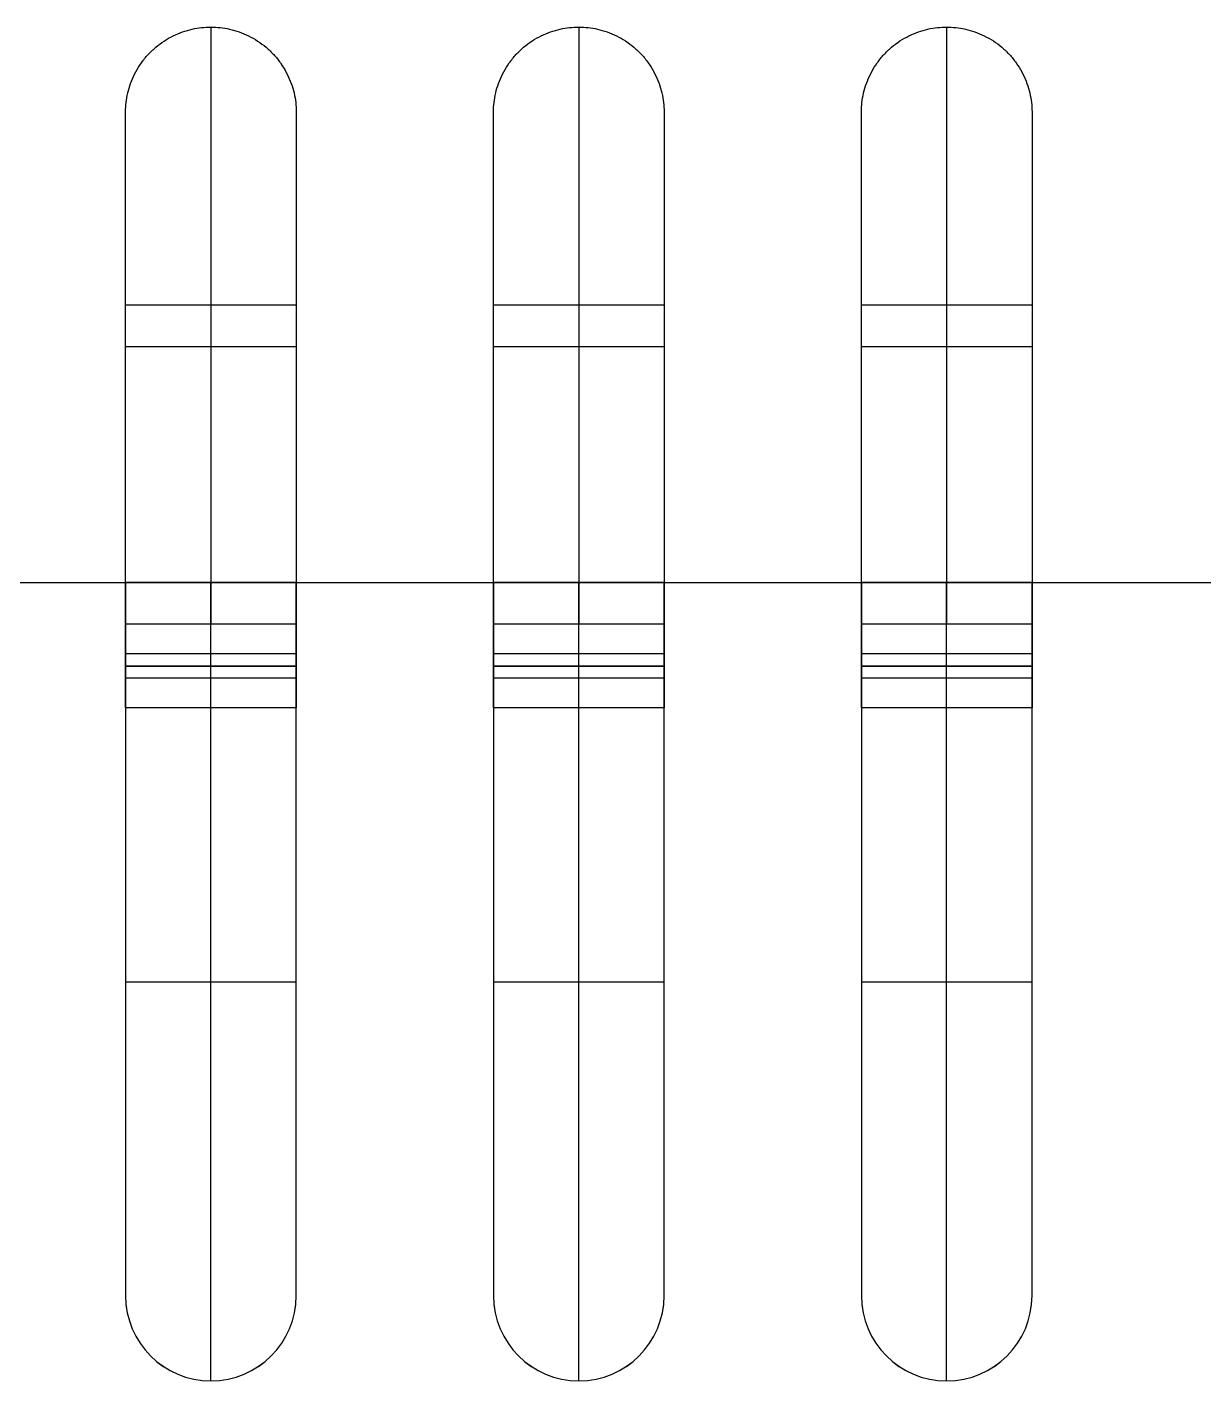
# Model space of a CAD drawing. Header units: millimetres. Extents: x 1.2 to 41.2, y 0.2 to 23.9.
# Drawn here: x 29.048 to 30.456, y 7.077 to 8.698 of the extents above; entities that cross this region are included whole.
import ezdxf

# ---------------------------------------------------------------- set-up
doc = ezdxf.new("R2010")
doc.units = ezdxf.units.MM
doc.layers.add('图层04', color=96, linetype='Continuous', true_color=0x007f00)
doc.layers.add('默认', color=18, linetype='Continuous', true_color=0x000000)

msp = doc.modelspace()

# ---------------------------------------------------------------- linework, layer by layer
at = {"layer": '图层04'}
for points in [[(27.086, 8.0327, 1.6431), (30.586, 8.0327, 1.6431), (34.086, 8.0327, 1.6431)], [(27.086, 8.0327, 2.0472), (30.586, 8.0327, 2.0472), (34.086, 8.0327, 2.0472)], [(27.086, 8.0327, 1.8451), (30.586, 8.0327, 1.8451), (34.086, 8.0327, 1.8451)]]:
    msp.add_open_spline(points, degree=2, dxfattribs=at)
at = {"layer": '默认'}
for p, q in [((29.1655, 7.9327, 1.6504), (29.1655, 8.0327, 1.6504)), ((29.1655, 8.0327, 2.0972), (29.1655, 7.9327, 2.0972)), ((29.3699, 8.0327, 1.6504), (29.3699, 7.9327, 1.6504)), ((29.3699, 7.9327, 2.0972), (29.3699, 8.0327, 2.0972)), ((29.6059, 7.9327, 1.6504), (29.6059, 8.0327, 1.6504)), ((29.6059, 8.0327, 2.0972), (29.6059, 7.9327, 2.0972)), ((29.8102, 8.0327, 1.6504), (29.8102, 7.9327, 1.6504)), ((29.8102, 7.9327, 2.0972), (29.8102, 8.0327, 2.0972)), ((30.0463, 7.9327, 1.6504), (30.0463, 8.0327, 1.6504)), ((30.0463, 8.0327, 2.0972), (30.0463, 7.9327, 2.0972)), ((30.2506, 8.0327, 1.6504), (30.2506, 7.9327, 1.6504)), ((30.2506, 7.9327, 2.0972), (30.2506, 8.0327, 2.0972)), ((29.1655, 7.9827, 1.6004), (29.1655, 7.9828, 1.7004)), ((29.1655, 7.9827, 2.1472), (29.1655, 7.9827, 2.0472)), ((29.3699, 7.9827, 1.7004), (29.3699, 7.9827, 1.6004)), ((29.3699, 7.9827, 2.0472), (29.3699, 7.9827, 2.1472)), ((29.6059, 7.9827, 1.6004), (29.6059, 7.9828, 1.7004)), ((29.6059, 7.9827, 2.1472), (29.6059, 7.9827, 2.0472)), ((29.8102, 7.9827, 1.7004), (29.8102, 7.9827, 1.6004)), ((29.8102, 7.9827, 2.0472), (29.8102, 7.9827, 2.1472)), ((30.0463, 7.9827, 1.6004), (30.0463, 7.9828, 1.7004)), ((30.0463, 7.9827, 2.1472), (30.0463, 7.9827, 2.0472)), ((30.2506, 7.9827, 1.7004), (30.2506, 7.9827, 1.6004)), ((30.2506, 7.9827, 2.0472), (30.2506, 7.9827, 2.1472))]:
    msp.add_line(p, q, dxfattribs=at)
for points in [[(29.1655, 8.0327, 2.0472), (29.1655, 8.3141, 2.0472), (29.1655, 8.5955, 2.0472), (29.1655, 8.6977, 2.0472), (29.2677, 8.6977, 2.0472), (29.3699, 8.6977, 2.0472), (29.3699, 8.5955, 2.0472), (29.3699, 8.3141, 2.0472), (29.3699, 8.0327, 2.0472)], [(29.1655, 8.0327, 2.1472), (29.1655, 8.3141, 2.1472), (29.1655, 8.5955, 2.1472), (29.1655, 8.6977, 2.1472), (29.2677, 8.6977, 2.1472), (29.3699, 8.6977, 2.1472), (29.3699, 8.5955, 2.1472), (29.3699, 8.3141, 2.1472), (29.3699, 8.0327, 2.1472)], [(29.1655, 8.0327, 2.0972), (29.1655, 8.3141, 2.0972), (29.1655, 8.5955, 2.0972), (29.1655, 8.6977, 2.0972), (29.2677, 8.6977, 2.0972), (29.3699, 8.6977, 2.0972), (29.3699, 8.5955, 2.0972), (29.3699, 8.3141, 2.0972), (29.3699, 8.0327, 2.0972)], [(29.6059, 8.0327, 2.0472), (29.6059, 8.3141, 2.0472), (29.6059, 8.5955, 2.0472), (29.6059, 8.6977, 2.0472), (29.7081, 8.6977, 2.0472), (29.8102, 8.6977, 2.0472), (29.8102, 8.5955, 2.0472), (29.8102, 8.3141, 2.0472), (29.8102, 8.0327, 2.0472)], [(29.6059, 8.0327, 2.1472), (29.6059, 8.3141, 2.1472), (29.6059, 8.5955, 2.1472), (29.6059, 8.6977, 2.1472), (29.7081, 8.6977, 2.1472), (29.8102, 8.6977, 2.1472), (29.8102, 8.5955, 2.1472), (29.8102, 8.3141, 2.1472), (29.8102, 8.0327, 2.1472)], [(29.6059, 8.0327, 2.0972), (29.6059, 8.3141, 2.0972), (29.6059, 8.5955, 2.0972), (29.6059, 8.6977, 2.0972), (29.7081, 8.6977, 2.0972), (29.8102, 8.6977, 2.0972), (29.8102, 8.5955, 2.0972), (29.8102, 8.3141, 2.0972), (29.8102, 8.0327, 2.0972)], [(30.0463, 8.0327, 2.0472), (30.0463, 8.3141, 2.0472), (30.0463, 8.5955, 2.0472), (30.0463, 8.6977, 2.0472), (30.1484, 8.6977, 2.0472), (30.2506, 8.6977, 2.0472), (30.2506, 8.5955, 2.0472), (30.2506, 8.3141, 2.0472), (30.2506, 8.0327, 2.0472)], [(30.0463, 8.0327, 2.1472), (30.0463, 8.3141, 2.1472), (30.0463, 8.5955, 2.1472), (30.0463, 8.6977, 2.1472), (30.1484, 8.6977, 2.1472), (30.2506, 8.6977, 2.1472), (30.2506, 8.5955, 2.1472), (30.2506, 8.3141, 2.1472), (30.2506, 8.0327, 2.1472)], [(30.0463, 8.0327, 2.0972), (30.0463, 8.3141, 2.0972), (30.0463, 8.5955, 2.0972), (30.0463, 8.6977, 2.0972), (30.1484, 8.6977, 2.0972), (30.2506, 8.6977, 2.0972), (30.2506, 8.5955, 2.0972), (30.2506, 8.3141, 2.0972), (30.2506, 8.0327, 2.0972)]]:
    msp.add_rational_spline(points, [1, 1, 1, 0.707106781186, 1, 0.707106781186, 1, 1, 1], degree=2, knots=[0, 0, 0, 0.562778, 0.562778, 0.723265, 0.723265, 0.883753, 0.883753, 1.446531, 1.446531, 1.446531], dxfattribs=at)
for points, degree in [([(29.2677, 8.6977, 2.0472), (29.2677, 8.3652, 2.0472), (29.2677, 8.0327, 2.0472)], 2), ([(29.2677, 8.6977, 2.1472), (29.2677, 8.3402, 2.1472), (29.2677, 7.9827, 2.1472)], 2), ([(29.2677, 8.6977, 2.0472), (29.2677, 8.6977, 2.0972), (29.2677, 8.6977, 2.1472)], 2), ([(29.7081, 8.6977, 2.0472), (29.7081, 8.3652, 2.0472), (29.7081, 8.0327, 2.0472)], 2), ([(29.7081, 8.6977, 2.1472), (29.7081, 8.3402, 2.1472), (29.7081, 7.9827, 2.1472)], 2), ([(29.7081, 8.6977, 2.0472), (29.7081, 8.6977, 2.0972), (29.7081, 8.6977, 2.1472)], 2), ([(30.1484, 8.6977, 2.0472), (30.1484, 8.3652, 2.0472), (30.1484, 8.0327, 2.0472)], 2), ([(30.1484, 8.6977, 2.1472), (30.1484, 8.3402, 2.1472), (30.1484, 7.9827, 2.1472)], 2), ([(30.1484, 8.6977, 2.0472), (30.1484, 8.6977, 2.0972), (30.1484, 8.6977, 2.1472)], 2), ([(29.1655, 8.5955, 2.0472), (29.1655, 8.5955, 2.0972), (29.1655, 8.5955, 2.1472)], 2), ([(29.3699, 8.5955, 2.0472), (29.3699, 8.5955, 2.0972), (29.3699, 8.5955, 2.1472)], 2), ([(29.6059, 8.5955, 2.0472), (29.6059, 8.5955, 2.0972), (29.6059, 8.5955, 2.1472)], 2), ([(29.8102, 8.5955, 2.0472), (29.8102, 8.5955, 2.0972), (29.8102, 8.5955, 2.1472)], 2), ([(30.0463, 8.5955, 2.0472), (30.0463, 8.5955, 2.0972), (30.0463, 8.5955, 2.1472)], 2), ([(30.2506, 8.5955, 2.0472), (30.2506, 8.5955, 2.0972), (30.2506, 8.5955, 2.1472)], 2), ([(29.1655, 8.3652, 2.0472), (29.2677, 8.3652, 2.0472), (29.3699, 8.3652, 2.0472)], 2), ([(29.6059, 8.3652, 2.0472), (29.7081, 8.3652, 2.0472), (29.8102, 8.3652, 2.0472)], 2), ([(30.0463, 8.3652, 2.0472), (30.1484, 8.3652, 2.0472), (30.2506, 8.3652, 2.0472)], 2), ([(29.1655, 8.3152, 2.1472), (29.2677, 8.3152, 2.1472), (29.3699, 8.3152, 2.1472)], 2), ([(29.6059, 8.3152, 2.1472), (29.7081, 8.3152, 2.1472), (29.8102, 8.3152, 2.1472)], 2), ([(30.0463, 8.3152, 2.1472), (30.1484, 8.3152, 2.1472), (30.2506, 8.3152, 2.1472)], 2), ([(29.1655, 8.0327, 1.6004), (29.1655, 8.0327, 1.6504), (29.1655, 8.0327, 1.7004)], 2), ([(29.1655, 8.0327, 2.0472), (29.2677, 8.0327, 2.0472), (29.3699, 8.0327, 2.0472)], 2), ([(29.3699, 8.0327, 1.6004), (29.2677, 8.0327, 1.6004), (29.1655, 8.0327, 1.6004)], 2), ([(29.1655, 8.0327, 1.6004), (29.1655, 7.9994, 1.6004), (29.1655, 7.9661, 1.6004), (29.1655, 7.9327, 1.6004)], 3), ([(29.1655, 8.0327, 1.7004), (29.1655, 8.0327, 1.8738), (29.1655, 8.0327, 2.0472)], 2), ([(29.1655, 8.0327, 2.0472), (29.1655, 7.9827, 2.0472), (29.1655, 7.9327, 2.0472)], 2), ([(29.1655, 7.9327, 1.7004), (29.1655, 7.9827, 1.7004), (29.1655, 8.0327, 1.7004)], 2), ([(29.1655, 8.0327, 2.1472), (29.1655, 8.0327, 2.0972), (29.1655, 8.0327, 2.0472)], 2), ([(29.1655, 7.9827, 2.1472), (29.1655, 8.0077, 2.1472), (29.1655, 8.0327, 2.1472)], 2), ([(29.1655, 8.0327, 1.8238), (29.2677, 8.0327, 1.8238), (29.3699, 8.0327, 1.8238)], 2), ([(29.1655, 8.0327, 1.8738), (29.1655, 7.9827, 1.8738), (29.1655, 7.9327, 1.8738)], 2), ([(29.2677, 7.0769, 1.6006), (29.2677, 7.5548, 1.6005), (29.2677, 8.0327, 1.6004)], 2), ([(29.2677, 8.0327, 2.0472), (29.2677, 8.0327, 1.8238), (29.2677, 8.0327, 1.6004)], 2), ([(29.3699, 8.0327, 1.7004), (29.3699, 8.0327, 1.6504), (29.3699, 8.0327, 1.6004)], 2), ([(29.3699, 8.0327, 2.1472), (29.3699, 8.0077, 2.1472), (29.3699, 7.9827, 2.1472)], 2), ([(29.3699, 8.0327, 2.0472), (29.3699, 8.0327, 1.8738), (29.3699, 8.0327, 1.7004)], 2), ([(29.3699, 8.0327, 1.7004), (29.3699, 7.9827, 1.7004), (29.3699, 7.9327, 1.7004)], 2), ([(29.3699, 7.9327, 2.0472), (29.3699, 7.9827, 2.0472), (29.3699, 8.0327, 2.0472)], 2), ([(29.3699, 8.0327, 2.0472), (29.3699, 8.0327, 2.0972), (29.3699, 8.0327, 2.1472)], 2), ([(29.3699, 7.9327, 1.6004), (29.3699, 7.9661, 1.6004), (29.3699, 7.9994, 1.6004), (29.3699, 8.0327, 1.6004)], 3), ([(29.3699, 8.0327, 1.8738), (29.3699, 7.9827, 1.8738), (29.3699, 7.9327, 1.8738)], 2), ([(29.6059, 8.0327, 1.6004), (29.6059, 8.0327, 1.6504), (29.6059, 8.0327, 1.7004)], 2), ([(29.6059, 8.0327, 2.0472), (29.7081, 8.0327, 2.0472), (29.8102, 8.0327, 2.0472)], 2), ([(29.8102, 8.0327, 1.6004), (29.7081, 8.0327, 1.6004), (29.6059, 8.0327, 1.6004)], 2), ([(29.6059, 8.0327, 1.6004), (29.6059, 7.9994, 1.6004), (29.6059, 7.9661, 1.6004), (29.6059, 7.9327, 1.6004)], 3), ([(29.6059, 8.0327, 1.7004), (29.6059, 8.0327, 1.8738), (29.6059, 8.0327, 2.0472)], 2), ([(29.6059, 8.0327, 2.0472), (29.6059, 7.9827, 2.0472), (29.6059, 7.9327, 2.0472)], 2), ([(29.6059, 7.9327, 1.7004), (29.6059, 7.9827, 1.7004), (29.6059, 8.0327, 1.7004)], 2), ([(29.6059, 8.0327, 2.1472), (29.6059, 8.0327, 2.0972), (29.6059, 8.0327, 2.0472)], 2), ([(29.6059, 7.9827, 2.1472), (29.6059, 8.0077, 2.1472), (29.6059, 8.0327, 2.1472)], 2), ([(29.6059, 8.0327, 1.8238), (29.7081, 8.0327, 1.8238), (29.8102, 8.0327, 1.8238)], 2), ([(29.6059, 8.0327, 1.8738), (29.6059, 7.9827, 1.8738), (29.6059, 7.9327, 1.8738)], 2), ([(29.7081, 7.0769, 1.6006), (29.7081, 7.5548, 1.6005), (29.7081, 8.0327, 1.6004)], 2), ([(29.7081, 8.0327, 2.0472), (29.7081, 8.0327, 1.8238), (29.7081, 8.0327, 1.6004)], 2), ([(29.8102, 8.0327, 1.7004), (29.8102, 8.0327, 1.6504), (29.8102, 8.0327, 1.6004)], 2), ([(29.8102, 8.0327, 2.1472), (29.8102, 8.0077, 2.1472), (29.8102, 7.9827, 2.1472)], 2), ([(29.8102, 8.0327, 2.0472), (29.8102, 8.0327, 1.8738), (29.8102, 8.0327, 1.7004)], 2), ([(29.8102, 8.0327, 1.7004), (29.8102, 7.9827, 1.7004), (29.8102, 7.9327, 1.7004)], 2), ([(29.8102, 7.9327, 2.0472), (29.8102, 7.9827, 2.0472), (29.8102, 8.0327, 2.0472)], 2), ([(29.8102, 8.0327, 2.0472), (29.8102, 8.0327, 2.0972), (29.8102, 8.0327, 2.1472)], 2), ([(29.8102, 7.9327, 1.6004), (29.8102, 7.9661, 1.6004), (29.8102, 7.9994, 1.6004), (29.8102, 8.0327, 1.6004)], 3), ([(29.8102, 8.0327, 1.8738), (29.8102, 7.9827, 1.8738), (29.8102, 7.9327, 1.8738)], 2), ([(30.0463, 8.0327, 1.6004), (30.0463, 8.0327, 1.6504), (30.0463, 8.0327, 1.7004)], 2), ([(30.0463, 8.0327, 2.0472), (30.1484, 8.0327, 2.0472), (30.2506, 8.0327, 2.0472)], 2), ([(30.2506, 8.0327, 1.6004), (30.1484, 8.0327, 1.6004), (30.0463, 8.0327, 1.6004)], 2), ([(30.0463, 8.0327, 1.6004), (30.0463, 7.9994, 1.6004), (30.0463, 7.9661, 1.6004), (30.0463, 7.9327, 1.6004)], 3), ([(30.0463, 8.0327, 1.7004), (30.0463, 8.0327, 1.8738), (30.0463, 8.0327, 2.0472)], 2), ([(30.0463, 8.0327, 2.0472), (30.0463, 7.9827, 2.0472), (30.0463, 7.9327, 2.0472)], 2), ([(30.0463, 7.9327, 1.7004), (30.0463, 7.9827, 1.7004), (30.0463, 8.0327, 1.7004)], 2), ([(30.0463, 8.0327, 2.1472), (30.0463, 8.0327, 2.0972), (30.0463, 8.0327, 2.0472)], 2), ([(30.0463, 7.9827, 2.1472), (30.0463, 8.0077, 2.1472), (30.0463, 8.0327, 2.1472)], 2), ([(30.0463, 8.0327, 1.8238), (30.1484, 8.0327, 1.8238), (30.2506, 8.0327, 1.8238)], 2), ([(30.0463, 8.0327, 1.8738), (30.0463, 7.9827, 1.8738), (30.0463, 7.9327, 1.8738)], 2), ([(30.1484, 7.0769, 1.6006), (30.1484, 7.5548, 1.6005), (30.1484, 8.0327, 1.6004)], 2), ([(30.1484, 8.0327, 2.0472), (30.1484, 8.0327, 1.8238), (30.1484, 8.0327, 1.6004)], 2), ([(30.2506, 8.0327, 1.7004), (30.2506, 8.0327, 1.6504), (30.2506, 8.0327, 1.6004)], 2), ([(30.2506, 8.0327, 2.1472), (30.2506, 8.0077, 2.1472), (30.2506, 7.9827, 2.1472)], 2), ([(30.2506, 8.0327, 2.0472), (30.2506, 8.0327, 1.8738), (30.2506, 8.0327, 1.7004)], 2), ([(30.2506, 8.0327, 1.7004), (30.2506, 7.9827, 1.7004), (30.2506, 7.9327, 1.7004)], 2), ([(30.2506, 7.9327, 2.0472), (30.2506, 7.9827, 2.0472), (30.2506, 8.0327, 2.0472)], 2), ([(30.2506, 8.0327, 2.0472), (30.2506, 8.0327, 2.0972), (30.2506, 8.0327, 2.1472)], 2), ([(30.2506, 7.9327, 1.6004), (30.2506, 7.9661, 1.6004), (30.2506, 7.9994, 1.6004), (30.2506, 8.0327, 1.6004)], 3), ([(30.2506, 8.0327, 1.8738), (30.2506, 7.9827, 1.8738), (30.2506, 7.9327, 1.8738)], 2), ([(29.3699, 7.9827, 2.1472), (29.2677, 7.9827, 2.1472), (29.1655, 7.9827, 2.1472)], 2), ([(29.1655, 7.9827, 1.7004), (29.1655, 7.9827, 1.8738), (29.1655, 7.9827, 2.0472)], 2), ([(29.3699, 7.9827, 2.0472), (29.3699, 7.9827, 1.8738), (29.3699, 7.9827, 1.7004)], 2), ([(29.8102, 7.9827, 2.1472), (29.7081, 7.9827, 2.1472), (29.6059, 7.9827, 2.1472)], 2), ([(29.6059, 7.9827, 1.7004), (29.6059, 7.9827, 1.8738), (29.6059, 7.9827, 2.0472)], 2), ([(29.8102, 7.9827, 2.0472), (29.8102, 7.9827, 1.8738), (29.8102, 7.9827, 1.7004)], 2), ([(30.2506, 7.9827, 2.1472), (30.1484, 7.9827, 2.1472), (30.0463, 7.9827, 2.1472)], 2), ([(30.0463, 7.9827, 1.7004), (30.0463, 7.9827, 1.8738), (30.0463, 7.9827, 2.0472)], 2), ([(30.2506, 7.9827, 2.0472), (30.2506, 7.9827, 1.8738), (30.2506, 7.9827, 1.7004)], 2), ([(29.3699, 7.9474, 2.1325), (29.2677, 7.9474, 2.1325), (29.1655, 7.9474, 2.1325)], 2), ([(29.8102, 7.9474, 2.1325), (29.7081, 7.9474, 2.1325), (29.6059, 7.9474, 2.1325)], 2), ([(30.2506, 7.9474, 2.1325), (30.1484, 7.9474, 2.1325), (30.0463, 7.9474, 2.1325)], 2), ([(29.1655, 7.9327, 2.0472), (29.1655, 7.9327, 2.0722), (29.1655, 7.9327, 2.0972)], 2), ([(29.1655, 7.9327, 1.7004), (29.1655, 7.9327, 1.7254), (29.1655, 7.9327, 1.7504)], 2), ([(29.1655, 7.9327, 1.7004), (29.1655, 7.9161, 1.7004), (29.1655, 7.8994, 1.7004), (29.1655, 7.8827, 1.7004)], 3), ([(29.1655, 7.9327, 1.7004), (29.1655, 7.9327, 1.6504), (29.1655, 7.9327, 1.6004)], 2), ([(29.3699, 7.9327, 2.0972), (29.2677, 7.9327, 2.0972), (29.1655, 7.9327, 2.0972)], 2), ([(29.3699, 7.9327, 1.7504), (29.2677, 7.9327, 1.7504), (29.1655, 7.9327, 1.7504)], 2), ([(29.1655, 7.9327, 1.7504), (29.1655, 7.9327, 1.8988), (29.1655, 7.9327, 2.0472)], 2), ([(29.1655, 7.9327, 1.8738), (29.2677, 7.9327, 1.8738), (29.3699, 7.9327, 1.8738)], 2), ([(29.2677, 7.9327, 2.0972), (29.2677, 7.9327, 1.9238), (29.2677, 7.9327, 1.7504)], 2), ([(29.3699, 7.9327, 2.0472), (29.3699, 7.9327, 1.8988), (29.3699, 7.9327, 1.7504)], 2), ([(29.3699, 7.9327, 1.6004), (29.3699, 7.9327, 1.6504), (29.3699, 7.9327, 1.7004)], 2), ([(29.3699, 7.9327, 2.0972), (29.3699, 7.9327, 2.0722), (29.3699, 7.9327, 2.0472)], 2), ([(29.3699, 7.8827, 1.7004), (29.3699, 7.8994, 1.7004), (29.3699, 7.9161, 1.7004), (29.3699, 7.9327, 1.7004)], 3), ([(29.3699, 7.9327, 1.7504), (29.3699, 7.9327, 1.7254), (29.3699, 7.9327, 1.7004)], 2), ([(29.6059, 7.9327, 2.0472), (29.6059, 7.9327, 2.0722), (29.6059, 7.9327, 2.0972)], 2), ([(29.6059, 7.9327, 1.7004), (29.6059, 7.9327, 1.7254), (29.6059, 7.9327, 1.7504)], 2), ([(29.6059, 7.9327, 1.7004), (29.6059, 7.9161, 1.7004), (29.6059, 7.8994, 1.7004), (29.6059, 7.8827, 1.7004)], 3), ([(29.6059, 7.9327, 1.7004), (29.6059, 7.9327, 1.6504), (29.6059, 7.9327, 1.6004)], 2), ([(29.8102, 7.9327, 2.0972), (29.7081, 7.9327, 2.0972), (29.6059, 7.9327, 2.0972)], 2), ([(29.8102, 7.9327, 1.7504), (29.7081, 7.9327, 1.7504), (29.6059, 7.9327, 1.7504)], 2), ([(29.6059, 7.9327, 1.7504), (29.6059, 7.9327, 1.8988), (29.6059, 7.9327, 2.0472)], 2), ([(29.6059, 7.9327, 1.8738), (29.7081, 7.9327, 1.8738), (29.8102, 7.9327, 1.8738)], 2), ([(29.7081, 7.9327, 2.0972), (29.7081, 7.9327, 1.9238), (29.7081, 7.9327, 1.7504)], 2), ([(29.8102, 7.9327, 2.0472), (29.8102, 7.9327, 1.8988), (29.8102, 7.9327, 1.7504)], 2), ([(29.8102, 7.9327, 1.6004), (29.8102, 7.9327, 1.6504), (29.8102, 7.9327, 1.7004)], 2), ([(29.8102, 7.9327, 2.0972), (29.8102, 7.9327, 2.0722), (29.8102, 7.9327, 2.0472)], 2), ([(29.8102, 7.8827, 1.7004), (29.8102, 7.8994, 1.7004), (29.8102, 7.9161, 1.7004), (29.8102, 7.9327, 1.7004)], 3), ([(29.8102, 7.9327, 1.7504), (29.8102, 7.9327, 1.7254), (29.8102, 7.9327, 1.7004)], 2), ([(30.0463, 7.9327, 2.0472), (30.0463, 7.9327, 2.0722), (30.0463, 7.9327, 2.0972)], 2), ([(30.0463, 7.9327, 1.7004), (30.0463, 7.9327, 1.7254), (30.0463, 7.9327, 1.7504)], 2), ([(30.0463, 7.9327, 1.7004), (30.0463, 7.9161, 1.7004), (30.0463, 7.8994, 1.7004), (30.0463, 7.8827, 1.7004)], 3), ([(30.0463, 7.9327, 1.7004), (30.0463, 7.9327, 1.6504), (30.0463, 7.9327, 1.6004)], 2), ([(30.2506, 7.9327, 2.0972), (30.1484, 7.9327, 2.0972), (30.0463, 7.9327, 2.0972)], 2), ([(30.2506, 7.9327, 1.7504), (30.1484, 7.9327, 1.7504), (30.0463, 7.9327, 1.7504)], 2), ([(30.0463, 7.9327, 1.7504), (30.0463, 7.9327, 1.8988), (30.0463, 7.9327, 2.0472)], 2), ([(30.0463, 7.9327, 1.8738), (30.1484, 7.9327, 1.8738), (30.2506, 7.9327, 1.8738)], 2), ([(30.1484, 7.9327, 2.0972), (30.1484, 7.9327, 1.9238), (30.1484, 7.9327, 1.7504)], 2), ([(30.2506, 7.9327, 2.0472), (30.2506, 7.9327, 1.8988), (30.2506, 7.9327, 1.7504)], 2), ([(30.2506, 7.9327, 1.6004), (30.2506, 7.9327, 1.6504), (30.2506, 7.9327, 1.7004)], 2), ([(30.2506, 7.9327, 2.0972), (30.2506, 7.9327, 2.0722), (30.2506, 7.9327, 2.0472)], 2), ([(30.2506, 7.8827, 1.7004), (30.2506, 7.8994, 1.7004), (30.2506, 7.9161, 1.7004), (30.2506, 7.9327, 1.7004)], 3), ([(30.2506, 7.9327, 1.7504), (30.2506, 7.9327, 1.7254), (30.2506, 7.9327, 1.7004)], 2), ([(29.3699, 7.9181, 1.715), (29.2677, 7.9181, 1.715), (29.1655, 7.9181, 1.715)], 2), ([(29.8102, 7.9181, 1.715), (29.7081, 7.9181, 1.715), (29.6059, 7.9181, 1.715)], 2), ([(30.2506, 7.9181, 1.715), (30.1484, 7.9181, 1.715), (30.0463, 7.9181, 1.715)], 2), ([(29.3699, 7.8827, 1.7004), (29.2677, 7.8827, 1.7004), (29.1655, 7.8827, 1.7004)], 2), ([(29.2677, 7.0769, 1.7006), (29.2677, 7.4798, 1.7005), (29.2677, 7.8827, 1.7004)], 2), ([(29.8102, 7.8827, 1.7004), (29.7081, 7.8827, 1.7004), (29.6059, 7.8827, 1.7004)], 2), ([(29.7081, 7.0769, 1.7006), (29.7081, 7.4798, 1.7005), (29.7081, 7.8827, 1.7004)], 2), ([(30.2506, 7.8827, 1.7004), (30.1484, 7.8827, 1.7004), (30.0463, 7.8827, 1.7004)], 2), ([(30.1484, 7.0769, 1.7006), (30.1484, 7.4798, 1.7005), (30.1484, 7.8827, 1.7004)], 2), ([(29.1655, 7.5548, 1.6005), (29.2677, 7.5548, 1.6005), (29.3699, 7.5548, 1.6005)], 2), ([(29.1655, 7.5548, 1.7005), (29.2677, 7.5548, 1.7005), (29.3699, 7.5548, 1.7005)], 2), ([(29.6059, 7.5548, 1.6005), (29.7081, 7.5548, 1.6005), (29.8102, 7.5548, 1.6005)], 2), ([(29.6059, 7.5548, 1.7005), (29.7081, 7.5548, 1.7005), (29.8102, 7.5548, 1.7005)], 2), ([(30.0463, 7.5548, 1.6005), (30.1484, 7.5548, 1.6005), (30.2506, 7.5548, 1.6005)], 2), ([(30.0463, 7.5548, 1.7005), (30.1484, 7.5548, 1.7005), (30.2506, 7.5548, 1.7005)], 2), ([(29.1655, 7.179, 1.6005), (29.1655, 7.1791, 1.6505), (29.1655, 7.1791, 1.7005)], 2), ([(29.3699, 7.179, 1.6005), (29.3699, 7.1791, 1.6505), (29.3699, 7.1791, 1.7005)], 2), ([(29.6059, 7.179, 1.6005), (29.6059, 7.1791, 1.6505), (29.6059, 7.1791, 1.7005)], 2), ([(29.8102, 7.179, 1.6005), (29.8102, 7.1791, 1.6505), (29.8102, 7.1791, 1.7005)], 2), ([(30.0463, 7.179, 1.6005), (30.0463, 7.1791, 1.6505), (30.0463, 7.1791, 1.7005)], 2), ([(30.2506, 7.179, 1.6005), (30.2506, 7.1791, 1.6505), (30.2506, 7.1791, 1.7005)], 2), ([(29.2677, 7.0769, 1.6006), (29.2677, 7.0769, 1.6506), (29.2677, 7.0769, 1.7006)], 2), ([(29.7081, 7.0769, 1.6006), (29.7081, 7.0769, 1.6506), (29.7081, 7.0769, 1.7006)], 2), ([(30.1484, 7.0769, 1.6006), (30.1484, 7.0769, 1.6506), (30.1484, 7.0769, 1.7006)], 2)]:
    msp.add_open_spline(points, degree=degree, dxfattribs=at)
at = {"layer": '默认', "extrusion": (-1, -9.23706e-13, 1.49214e-12)}
msp.add_rational_spline([(29.1655, 7.9327, 2.0972), (29.1655, 7.9327, 2.1472), (29.1655, 7.9827, 2.1472)], [1, 0.707106781186, 1], degree=2, dxfattribs=at)
at = {"layer": '默认', "extrusion": (-1, 1.80491e-25, 1.56319e-12)}
msp.add_rational_spline([(29.2677, 7.9327, 2.0972), (29.2677, 7.9327, 2.1472), (29.2677, 7.9827, 2.1472)], [1, 0.707106781186, 1], degree=2, dxfattribs=at)
at = {"layer": '默认', "extrusion": (-1, -8.52651e-13, 1.42109e-12)}
for points in [[(29.3699, 7.9827, 2.1472), (29.3699, 7.9327, 2.1472), (29.3699, 7.9327, 2.0972)], [(29.8102, 7.9827, 2.1472), (29.8102, 7.9327, 2.1472), (29.8102, 7.9327, 2.0972)]]:
    msp.add_rational_spline(points, [1, 0.707106781186, 1], degree=2, dxfattribs=at)
at = {"layer": '默认', "extrusion": (-1, -9.9476e-13, 1.56319e-12)}
msp.add_rational_spline([(29.6059, 7.9327, 2.0972), (29.6059, 7.9327, 2.1472), (29.6059, 7.9827, 2.1472)], [1, 0.707106781186, 1], degree=2, dxfattribs=at)
at = {"layer": '默认', "extrusion": (-1, 2.13163e-13, 1.35003e-12)}
msp.add_rational_spline([(29.7081, 7.9327, 2.0972), (29.7081, 7.9327, 2.1472), (29.7081, 7.9827, 2.1472)], [1, 0.707106781186, 1], degree=2, dxfattribs=at)
at = {"layer": '默认', "extrusion": (-1, -7.10543e-13, 1.27898e-12)}
msp.add_rational_spline([(30.0463, 7.9327, 2.0972), (30.0463, 7.9327, 2.1472), (30.0463, 7.9827, 2.1472)], [1, 0.707106781186, 1], degree=2, dxfattribs=at)
at = {"layer": '默认', "extrusion": (-1, 1.42109e-13, 1.42109e-12)}
msp.add_rational_spline([(30.1484, 7.9327, 2.0972), (30.1484, 7.9327, 2.1472), (30.1484, 7.9827, 2.1472)], [1, 0.707106781186, 1], degree=2, dxfattribs=at)
at = {"layer": '默认', "extrusion": (-1, -1.20792e-12, 1.77636e-12)}
msp.add_rational_spline([(30.2506, 7.9827, 2.1472), (30.2506, 7.9327, 2.1472), (30.2506, 7.9327, 2.0972)], [1, 0.707106781186, 1], degree=2, dxfattribs=at)
at = {"layer": '默认', "extrusion": (-9.4928e-10, -0.000220476, -1)}
for points in [[(29.1655, 7.9327, 1.6004), (29.1655, 7.6815, 1.6004), (29.1655, 7.4303, 1.6005), (29.1655, 7.179, 1.6005), (29.1655, 7.1226, 1.6006), (29.2113, 7.0769, 1.6006), (29.2677, 7.0769, 1.6006), (29.3241, 7.0769, 1.6006), (29.3699, 7.1226, 1.6006), (29.3699, 7.179, 1.6005), (29.3699, 7.4303, 1.6005), (29.3699, 7.6815, 1.6004), (29.3699, 7.9327, 1.6004)], [(29.6059, 7.9327, 1.6004), (29.6059, 7.6815, 1.6004), (29.6059, 7.4303, 1.6005), (29.6059, 7.179, 1.6005), (29.6059, 7.1226, 1.6006), (29.6516, 7.0769, 1.6006), (29.7081, 7.0769, 1.6006), (29.7645, 7.0769, 1.6006), (29.8102, 7.1226, 1.6006), (29.8102, 7.179, 1.6005), (29.8102, 7.4303, 1.6005), (29.8102, 7.6815, 1.6004), (29.8102, 7.9327, 1.6004)], [(30.0463, 7.9327, 1.6004), (30.0463, 7.6815, 1.6004), (30.0463, 7.4303, 1.6005), (30.0463, 7.179, 1.6005), (30.0463, 7.1226, 1.6006), (30.092, 7.0769, 1.6006), (30.1484, 7.0769, 1.6006), (30.2049, 7.0769, 1.6006), (30.2506, 7.1226, 1.6006), (30.2506, 7.179, 1.6005), (30.2506, 7.4303, 1.6005), (30.2506, 7.6815, 1.6004), (30.2506, 7.9327, 1.6004)]]:
    msp.add_open_spline(points, degree=3, knots=[0.100022, 0.100022, 0.100022, 0.100022, 0.853706, 0.853706, 0.853706, 1.031249, 1.031249, 1.031249, 1.208793, 1.208793, 1.208793, 1.962477, 1.962477, 1.962477, 1.962477], dxfattribs=at)
at = {"layer": '默认', "extrusion": (1, -2.84104e-12, 2.27324e-12)}
for points in [[(29.1655, 7.8827, 1.7004), (29.1655, 7.9327, 1.7004), (29.1655, 7.9327, 1.7504)], [(29.6059, 7.8827, 1.7004), (29.6059, 7.9327, 1.7004), (29.6059, 7.9327, 1.7504)]]:
    msp.add_rational_spline(points, [1, 0.707028826879, 1], degree=2, dxfattribs=at)
at = {"layer": '默认', "extrusion": (-4.74639e-10, -0.000220476, -1)}
for points in [[(29.1655, 7.9327, 1.6504), (29.1655, 7.6815, 1.6504), (29.1655, 7.4303, 1.6505), (29.1655, 7.1791, 1.6505), (29.1655, 7.1226, 1.6506), (29.2113, 7.0769, 1.6506), (29.2677, 7.0769, 1.6506), (29.3241, 7.0769, 1.6506), (29.3699, 7.1226, 1.6506), (29.3699, 7.1791, 1.6505), (29.3699, 7.4303, 1.6505), (29.3699, 7.6815, 1.6504), (29.3699, 7.9327, 1.6504)], [(29.6059, 7.9327, 1.6504), (29.6059, 7.6815, 1.6504), (29.6059, 7.4303, 1.6505), (29.6059, 7.1791, 1.6505), (29.6059, 7.1226, 1.6506), (29.6516, 7.0769, 1.6506), (29.7081, 7.0769, 1.6506), (29.7645, 7.0769, 1.6506), (29.8102, 7.1226, 1.6506), (29.8102, 7.1791, 1.6505), (29.8102, 7.4303, 1.6505), (29.8102, 7.6815, 1.6504), (29.8102, 7.9327, 1.6504)], [(30.0463, 7.9327, 1.6504), (30.0463, 7.6815, 1.6504), (30.0463, 7.4303, 1.6505), (30.0463, 7.1791, 1.6505), (30.0463, 7.1226, 1.6506), (30.092, 7.0769, 1.6506), (30.1484, 7.0769, 1.6506), (30.2049, 7.0769, 1.6506), (30.2506, 7.1226, 1.6506), (30.2506, 7.1791, 1.6505), (30.2506, 7.4303, 1.6505), (30.2506, 7.6815, 1.6504), (30.2506, 7.9327, 1.6504)]]:
    msp.add_open_spline(points, degree=3, knots=[0.100022, 0.100022, 0.100022, 0.100022, 0.853706, 0.853706, 0.853706, 1.031249, 1.031249, 1.031249, 1.208793, 1.208793, 1.208793, 1.962477, 1.962477, 1.962477, 1.962477], dxfattribs=at)
at = {"layer": '默认', "extrusion": (1, -4.04859e-12, 2.77051e-12)}
for points in [[(29.2677, 7.8827, 1.7004), (29.2677, 7.9327, 1.7004), (29.2677, 7.9327, 1.7504)], [(29.7081, 7.8827, 1.7004), (29.7081, 7.9327, 1.7004), (29.7081, 7.9327, 1.7504)]]:
    msp.add_rational_spline(points, [1, 0.707028826879, 1], degree=2, dxfattribs=at)
at = {"layer": '默认', "extrusion": (1, -4.19048e-12, 3.62297e-12)}
msp.add_rational_spline([(29.3699, 7.9327, 1.7504), (29.3699, 7.9327, 1.7004), (29.3699, 7.8827, 1.7004)], [1, 0.707028826879, 1], degree=2, dxfattribs=at)
at = {"layer": '默认', "extrusion": (1, -4.2615e-12, 3.69401e-12)}
msp.add_rational_spline([(29.8102, 7.9327, 1.7504), (29.8102, 7.9327, 1.7004), (29.8102, 7.8827, 1.7004)], [1, 0.707028826879, 1], degree=2, dxfattribs=at)
at = {"layer": '默认', "extrusion": (1, -3.19616e-12, 2.62843e-12)}
msp.add_rational_spline([(30.0463, 7.8827, 1.7004), (30.0463, 7.9327, 1.7004), (30.0463, 7.9327, 1.7504)], [1, 0.707028826879, 1], degree=2, dxfattribs=at)
at = {"layer": '默认', "extrusion": (1, -3.83552e-12, 2.55739e-12)}
msp.add_rational_spline([(30.1484, 7.8827, 1.7004), (30.1484, 7.9327, 1.7004), (30.1484, 7.9327, 1.7504)], [1, 0.707028826879, 1], degree=2, dxfattribs=at)
at = {"layer": '默认', "extrusion": (1, -4.33253e-12, 3.76505e-12)}
msp.add_rational_spline([(30.2506, 7.9327, 1.7504), (30.2506, 7.9327, 1.7004), (30.2506, 7.8827, 1.7004)], [1, 0.707028826879, 1], degree=2, dxfattribs=at)
at = {"layer": '默认', "extrusion": (-2.18104e-15, -0.000220476, -1)}
for points in [[(29.1655, 7.8827, 1.7004), (29.1655, 7.6482, 1.7004), (29.1655, 7.4136, 1.7005), (29.1655, 7.1791, 1.7005), (29.1655, 7.1226, 1.7006), (29.2113, 7.0769, 1.7006), (29.2677, 7.0769, 1.7006), (29.3241, 7.0769, 1.7006), (29.3699, 7.1226, 1.7006), (29.3699, 7.1791, 1.7005), (29.3699, 7.4136, 1.7005), (29.3699, 7.6482, 1.7004), (29.3699, 7.8827, 1.7004)], [(29.6059, 7.8827, 1.7004), (29.6059, 7.6482, 1.7004), (29.6059, 7.4136, 1.7005), (29.6059, 7.1791, 1.7005), (29.6059, 7.1226, 1.7006), (29.6516, 7.0769, 1.7006), (29.7081, 7.0769, 1.7006), (29.7645, 7.0769, 1.7006), (29.8102, 7.1226, 1.7006), (29.8102, 7.1791, 1.7005), (29.8102, 7.4136, 1.7005), (29.8102, 7.6482, 1.7004), (29.8102, 7.8827, 1.7004)], [(30.0463, 7.8827, 1.7004), (30.0463, 7.6482, 1.7004), (30.0463, 7.4136, 1.7005), (30.0463, 7.1791, 1.7005), (30.0463, 7.1226, 1.7006), (30.092, 7.0769, 1.7006), (30.1484, 7.0769, 1.7006), (30.2049, 7.0769, 1.7006), (30.2506, 7.1226, 1.7006), (30.2506, 7.1791, 1.7005), (30.2506, 7.4136, 1.7005), (30.2506, 7.6482, 1.7004), (30.2506, 7.8827, 1.7004)]]:
    msp.add_open_spline(points, degree=3, knots=[0.150033, 0.150033, 0.150033, 0.150033, 0.853706, 0.853706, 0.853706, 1.031249, 1.031249, 1.031249, 1.208793, 1.208793, 1.208793, 1.912466, 1.912466, 1.912466, 1.912466], dxfattribs=at)

doc.saveas('drawing.dxf')
